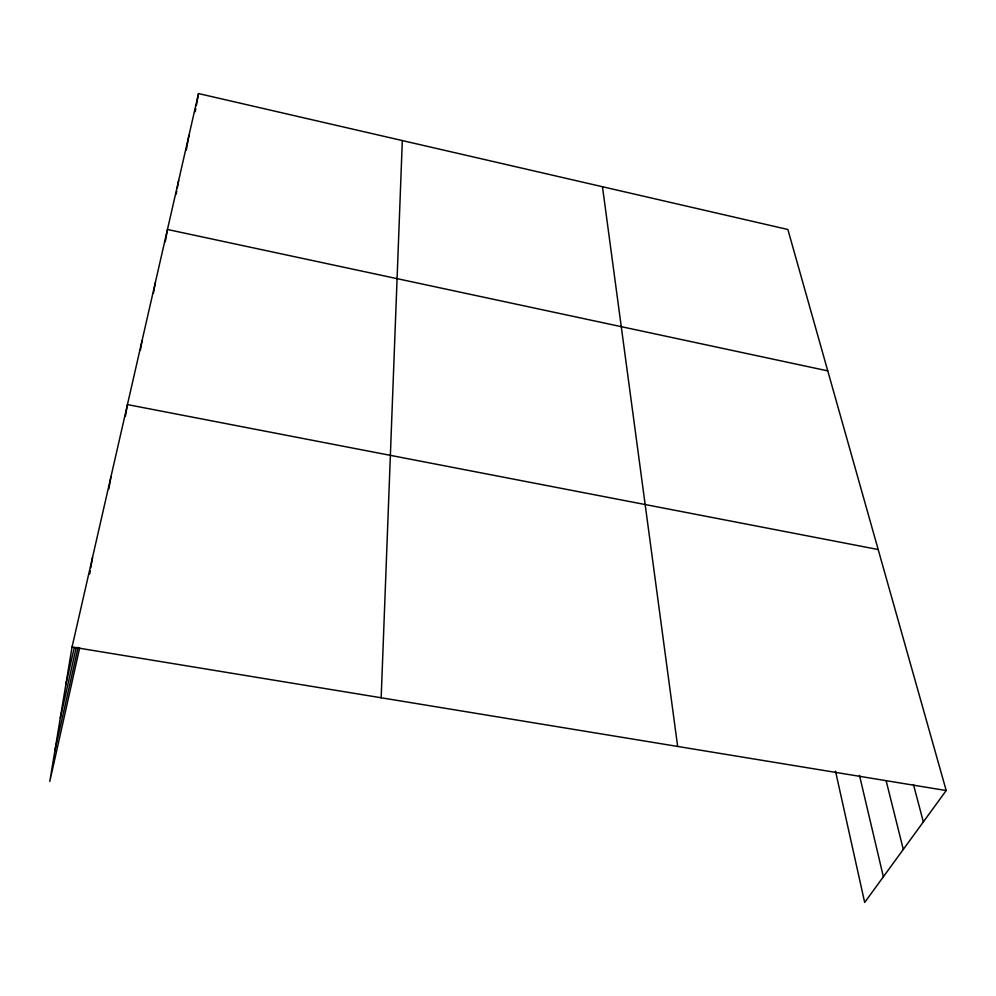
<?xml version="1.0" encoding="UTF-8"?>
<svg xmlns="http://www.w3.org/2000/svg" width="996" height="996" viewBox="0 0 996 996"><rect width="100%" height="100%" fill="white"/><g stroke="black" fill="none" stroke-linecap="round" stroke-linejoin="round"><path stroke-width="1.49" d="M381.169 697.773L402.322 140.561M835.495 771.141L864.677 902.438L946.2 790.538L787.861 229.491L198.515 93.562L72.048 647.014L49.8 781.437L79.68 647.861M89.752 573.908L90.25 570.895M90.761 567.882L92.541 557.324M108.863 488.924L110.905 476.972M125.396 416.39L127.451 404.588L878.186 549.531M140.424 349.957L142.005 340.869M153.446 293.16L155.289 282.727M165.286 241.717L167.465 229.478L827.763 370.885M176.23 194.033L176.765 191.033M177.3 188.032L178.645 180.525M186.314 150.097L188.966 135.356M195.241 111.701L195.789 108.676M196.337 105.651L198.515 93.562M54.867 750.822L78.136 647.3M60.295 718.016L76.219 647.537M65.773 684.899L74.277 647.45M72.048 647.014L946.2 790.538M913.457 784.537L923.354 821.912M886.154 780.789L903.297 849.439M859.486 775.374L883.365 876.791M602.468 186.738L677.654 746.452"/></g></svg>
